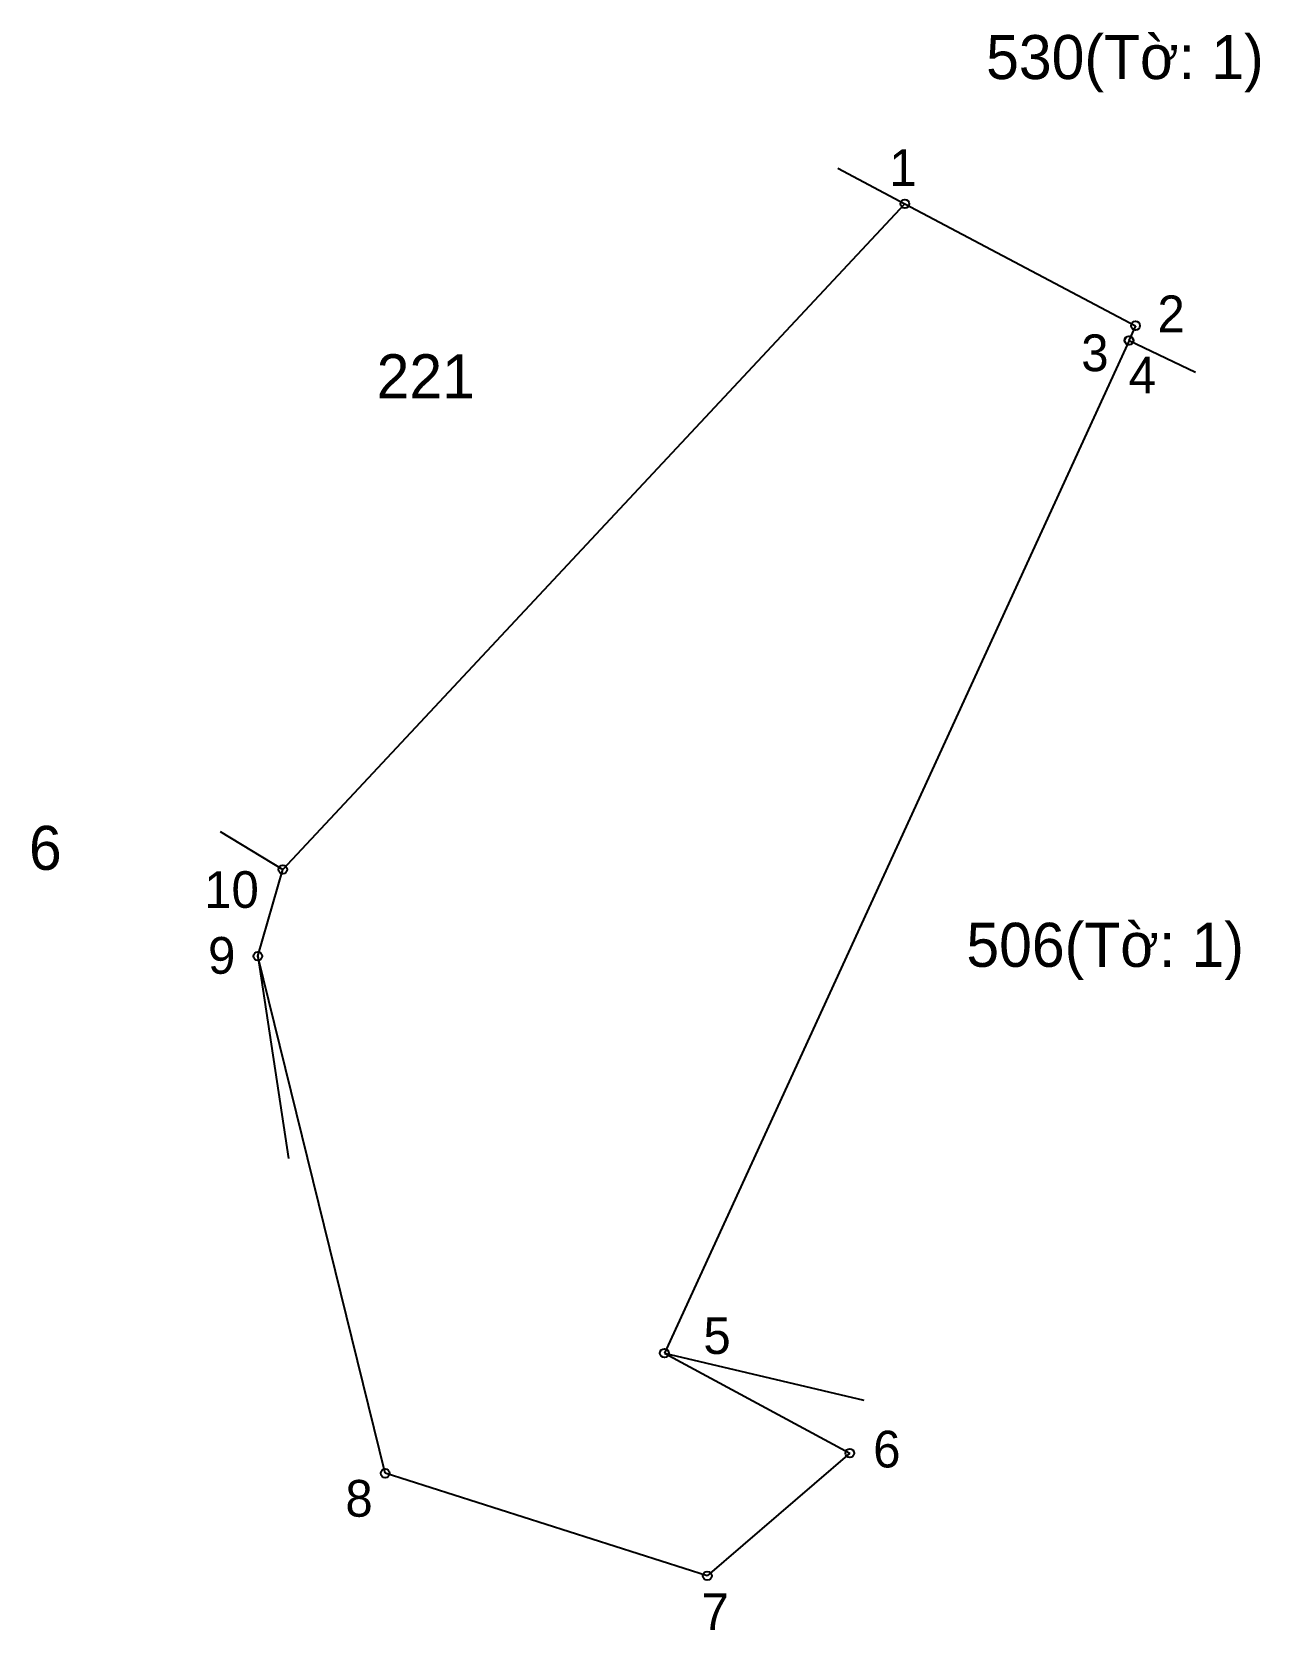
# Model space of a CAD drawing. Extents: x 549118 to 549221, y 1822672 to 1822807.
import ezdxf

# ---------------------------------------------------------------- set-up
doc = ezdxf.new("R2010")
doc.units = 0
for name, color, linetype in [('CanhThua', 7, 'Continuous'), ('MocDinhThua', 7, 'Continuous'), ('NhanTuCan', 7, 'Continuous'), ('RauThua', 7, 'Continuous'), ('SoHieuDinhThua', 7, 'Continuous')]:
    doc.layers.add(name, color=color, linetype=linetype)

msp = doc.modelspace()

# ---------------------------------------------------------------- linework, layer by layer
at = {"layer": 'CanhThua'}
for p, q in [((549139.13, 1822736.19), (549191.45, 1822792.18)), ((549191.45, 1822792.18), (549210.85, 1822781.93)), ((549210.85, 1822781.93), (549210.28, 1822780.69)), ((549210.31, 1822780.68), (549171.22, 1822695.51)), ((549210.28, 1822780.69), (549210.31, 1822780.68)), ((549137.03, 1822728.9), (549139.13, 1822736.19)), ((549147.74, 1822685.4), (549137.03, 1822728.9)), ((549171.22, 1822695.51), (549186.81, 1822687.1)), ((549186.81, 1822687.1), (549174.83, 1822676.78)), ((549174.83, 1822676.78), (549147.74, 1822685.4))]:
    msp.add_line(p, q, dxfattribs=at)
at = {"layer": 'MocDinhThua'}
for centre in [(549191.45, 1822792.18), (549210.85, 1822781.93), (549210.28, 1822780.69), (549210.31, 1822780.68), (549139.13, 1822736.19), (549137.03, 1822728.9), (549171.22, 1822695.51), (549186.81, 1822687.1), (549147.74, 1822685.4), (549174.83, 1822676.78)]:
    msp.add_circle(centre, 0.37, dxfattribs=at)
at = {"layer": 'RauThua'}
for p, q in [((549185.8, 1822795.17), (549191.45, 1822792.18)), ((549210.31, 1822780.68), (549215.88, 1822778.02)), ((549133.87, 1822739.38), (549139.13, 1822736.19)), ((549137.03, 1822728.9), (549139.61, 1822711.87)), ((549171.22, 1822695.51), (549187.99, 1822691.56))]:
    msp.add_line(p, q, dxfattribs=at)

# ---------------------------------------------------------------- texts
at = {"layer": 'NhanTuCan'}
for s, height, p in [('530(Tờ: 1)', 3.704, (549198.28, 1822802.67)), ('221', 3.704, (549147.02, 1822775.82)), ('6', 3.7, (549117.78, 1822736.16)), ('506(Tờ: 1)', 3.704, (549196.62, 1822728))]:
    msp.add_text(s, height=height, dxfattribs=at).set_placement(p)
at = {"layer": 'SoHieuDinhThua'}
for s, height, p in [('1', 3.09, (549190.14, 1822793.68)), ('2', 3.09, (549212.69, 1822781.38)), ('3', 3.09, (549206.28, 1822778.1)), ('4', 3.09, (549210.27, 1822776.23)), ('10', 3.086, (549132.52, 1822732.96)), ('9', 3.09, (549132.84, 1822727.42)), ('5', 3.09, (549174.5, 1822695.44)), ('6', 3.09, (549188.78, 1822685.89)), ('8', 3.09, (549144.39, 1822681.75)), ('7', 3.09, (549174.35, 1822672.22))]:
    msp.add_text(s, height=height, dxfattribs=at).set_placement(p)

doc.saveas('drawing.dxf')
